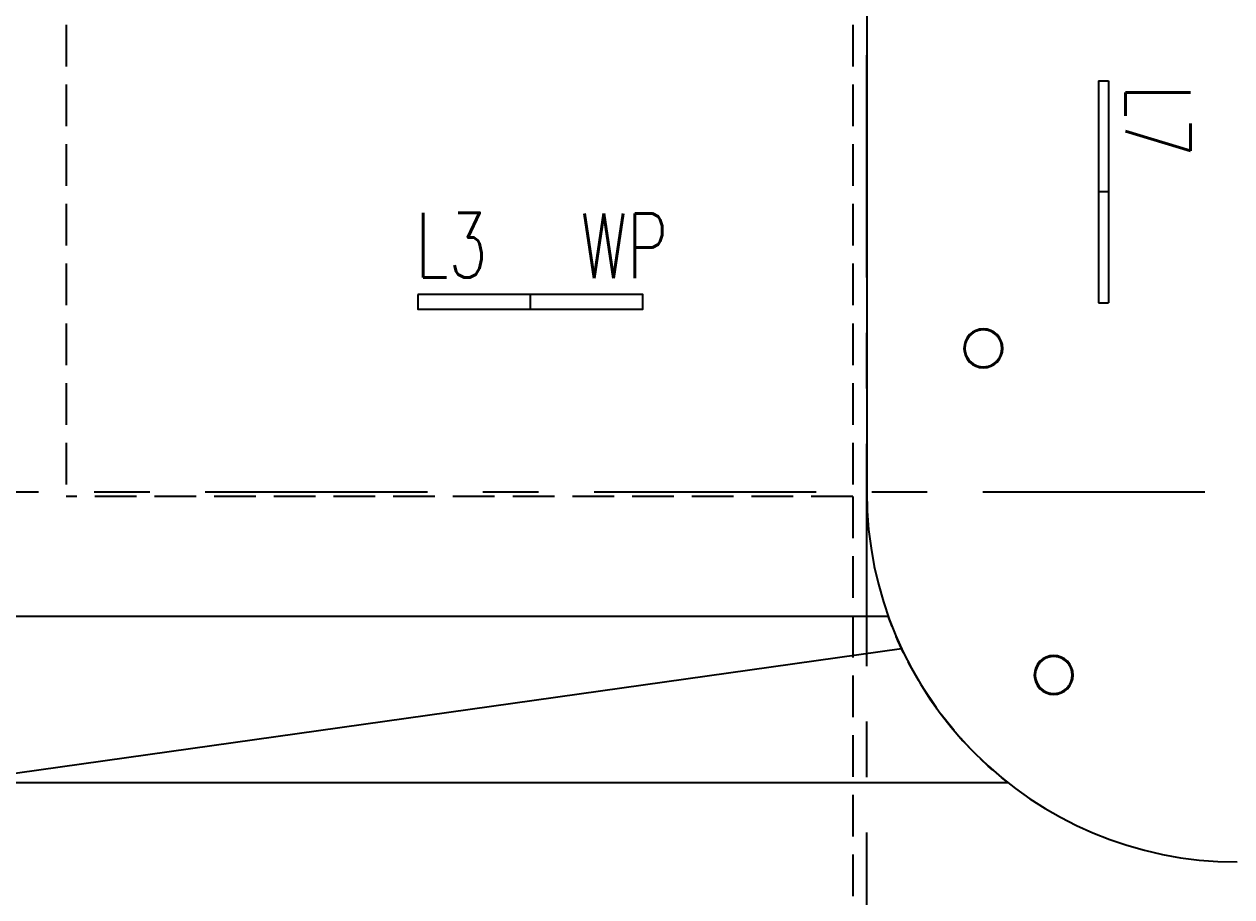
# Model space of a CAD drawing. Header units: millimetres. Extents: x -92759 to 184353, y -15225 to 86714.
# Drawn here: x -78084 to -71561, y 27953 to 32668 of the extents above; entities that cross this region are included whole.
import ezdxf

# ---------------------------------------------------------------- set-up
doc = ezdxf.new("R2010")
doc.units = ezdxf.units.MM
doc.linetypes.add('IDA - Grid Line', pattern=[2100, 1200, -300, 300, -300])
doc.linetypes.add('IDA - Hidden 065', pattern=[322.5, 225, -97.5])
for name, color, linetype in [('0-1', 9, 'Continuous'), ('0-L7', 1, 'Continuous'), ('A-_FLOR----_E', 8, 'Continuous'), ('C-_SITE----_E', 8, 'Continuous'), ('E-legend', 1, 'Continuous'), ('E-LIGHT----E', 1, 'Continuous')]:
    doc.layers.add(name, color=color, linetype=linetype)
for name, color, linetype, true_color in [('A-_DETA----_E-6', 7, 'Continuous', 0x969696), ('A-_DETA----_E-7', 7, 'IDA - Hidden 065', 0x969696), ('S-_ANOTGRID_E-1', 9, 'IDA - Grid Line', 0x808080)]:
    doc.layers.add(name, color=color, linetype=linetype, true_color=true_color)
doc.styles.add('Simplex', font='simplex_.ttf', dxfattribs={"width": 0.7, "height": 450})
doc.styles.add('T3', font='simplex.shx', dxfattribs={"width": 0.7, "height": 300})

# ---------------------------------------------------------------- blocks, each defined once
blk = doc.blocks.new('IDA - Bollard - 100R-8006047-BLK8_RHH_1ST STOREY PLAN')
at = {"layer": 'C-_SITE----_E', "flags": 128}
for points in [[(95.5, -4.2), (95.4, -0.2), (95.1, 3.8), (94.7, 7.8), (94.2, 11.7), (93.5, 15.7), (92.6, 19.6), (91.6, 23.4), (90.4, 27.2), (89, 31), (87.6, 34.7), (85.9, 38.4), (84.2, 42), (82.2, 45.5), (80.2, 48.9), (78, 52.3), (75.7, 55.5), (73.2, 58.7), (70.6, 61.7), (67.9, 64.7), (65.1, 67.5), (62.2, 70.3), (59.2, 72.9), (56, 75.3), (52.8, 77.7), (49.5, 79.9), (46.1, 82), (42.6, 84), (39, 85.8), (35.4, 87.5), (31.7, 89), (27.9, 90.4), (24.1, 91.6), (20.3, 92.7), (16.4, 93.6), (12.5, 94.3), (8.5, 94.9), (4.5, 95.4), (0.5, 95.7), (-3.5, 95.8), (-7.5, 95.7), (-11.5, 95.5), (-15.4, 95.2), (-19.4, 94.7), (-23.4, 94), (-27.3, 93.2), (-31.1, 92.2), (-35, 91), (-38.8, 89.8), (-42.5, 88.3), (-46.2, 86.7), (-49.8, 85), (-53.3, 83.1), (-56.7, 81.1), (-60.1, 78.9), (-63.4, 76.6), (-66.6, 74.2), (-69.7, 71.7), (-72.7, 69), (-75.5, 66.2), (-78.3, 63.3), (-80.9, 60.3), (-83.4, 57.2), (-85.8, 54), (-88.1, 50.7), (-90.2, 47.3), (-92.2, 43.9), (-94.1, 40.3), (-95.8, 36.7), (-97.4, 33), (-98.8, 29.3), (-100, 25.5), (-101.1, 21.7), (-102.1, 17.8), (-102.9, 13.8), (-103.5, 9.9), (-104, 5.9), (-104.4, 1.9), (-104.5, -2.1), (-104.5, -4.2)], [(-104.5, -4.2), (-104.5, -8.2), (-104.2, -12.2), (-103.8, -16.2), (-103.3, -20.1), (-102.6, -24.1), (-101.7, -28), (-100.7, -31.8), (-99.5, -35.7), (-98.1, -39.4), (-96.7, -43.2), (-95, -46.8), (-93.2, -50.4), (-91.3, -53.9), (-89.3, -57.3), (-87.1, -60.7), (-84.8, -63.9), (-82.3, -67.1), (-79.7, -70.1), (-77, -73.1), (-74.2, -75.9), (-71.3, -78.7), (-68.3, -81.3), (-65.1, -83.8), (-61.9, -86.1), (-58.6, -88.4), (-55.2, -90.5), (-51.7, -92.4), (-48.1, -94.2), (-44.5, -95.9), (-40.8, -97.4), (-37, -98.8), (-33.2, -100), (-29.4, -101.1), (-25.5, -102), (-21.5, -102.8), (-17.6, -103.4), (-13.6, -103.8), (-9.6, -104.1), (-5.6, -104.2), (-1.6, -104.2), (2.4, -104), (6.4, -103.6), (10.3, -103.1), (14.3, -102.4), (18.2, -101.6), (22.1, -100.6), (25.9, -99.5), (29.7, -98.2), (33.4, -96.7), (37.1, -95.1), (40.7, -93.4), (44.2, -91.5), (47.7, -89.5), (51, -87.3), (54.3, -85.1), (57.5, -82.6), (60.6, -80.1), (63.6, -77.4), (66.4, -74.7), (69.2, -71.8), (71.8, -68.8), (74.4, -65.6), (76.7, -62.4), (79, -59.1), (81.1, -55.8), (83.1, -52.3), (85, -48.7), (86.7, -45.1), (88.3, -41.5), (89.7, -37.7), (90.9, -33.9), (92.1, -30.1), (93, -26.2), (93.8, -22.3), (94.5, -18.3), (94.9, -14.4), (95.3, -10.4), (95.4, -6.4), (95.5, -4.2)]]:
    blk.add_lwpolyline(points, dxfattribs=at)
at = {"layer": 'C-_SITE----_E'}
for radius, start, end in [(105, 360, 180), (100, 360, 180), (105, 180, 360), (100, 200, 360)]:
    blk.add_arc((-4.5, -4.2), radius, start, end, dxfattribs=at)
blk = doc.blocks.new('A$Cb2bf8f38')
at = {"layer": 'A-_DETA----_E-6'}
blk.add_line((-35568.2, -3972.1), (-30411.6, -3247.4), dxfattribs=at)
at = {"layer": 'A-_DETA----_E-7'}
for p, q in [((-34925, 28825), (-34925, -2425)), ((-30675, 28825), (-30675, -2425)), ((-30675, -2425), (-34925, -2425)), ((-30675, -2425), (-30675, -18225))]:
    blk.add_line(p, q, dxfattribs=at)
at = {"layer": 'A-_FLOR----_E'}
for p, q in [((-30600, 7800), (-30600, -2400)), ((-41300, -3072.1), (-30483.7, -3072.1)), ((-30463.2, -3127), (-30483.7, -3072.1)), ((-29836.3, -3972.1), (-41300, -3972.1)), ((-29836.3, -3972.1), (-29871.7, -3943.6))]:
    blk.add_line(p, q, dxfattribs=at)
at = {"layer": 'A-_FLOR----_E', "flags": 128}
for points in [[(-30401.2, -3269.3), (-30431.9, -3202.6), (-30440.5, -3182.6)], [(-30321.2, -3418.6), (-30371.1, -3329.1), (-30376.9, -3317.9)], [(-30220.7, -3572), (-30223.6, -3567.9), (-30301.5, -3451.1), (-30303.5, -3447.9)], [(-30128.7, -3689.6), (-30137.7, -3678.9), (-30197.3, -3603.6)], [(-30028.1, -3800.2), (-30044.2, -3783.6), (-30092.3, -3731.5)], [(-29919.3, -3903.2), (-29943.5, -3881.5), (-29985, -3842.8)]]:
    blk.add_lwpolyline(points, dxfattribs=at)
at = {"layer": 'A-_FLOR----_E'}
blk.add_arc((-28600, -2400), 2000, 180, 270, dxfattribs=at)
at = {"layer": 'S-_ANOTGRID_E-1'}
for p, q in [((-30600, -20141.4), (-30600, 53272.8)), ((-38373.1, -2400), (13584.7, -2400))]:
    blk.add_line(p, q, dxfattribs=at)
at = {"layer": 'C-_SITE----_E', "rotation": 89.99999999999997}
for p in [(-29974.2, -1620.5), (-29594.2, -3385.4)]:
    blk.add_blockref('IDA - Bollard - 100R-8006047-BLK8_RHH_1ST STOREY PLAN', p, dxfattribs=at)
blk = doc.blocks.new('L7')
at = {"layer": 'E-LIGHT----E'}
for p, q in [((-600, -27), (-600, 27)), ((-600, 27), (600, 27)), ((0, 27), (0, -27)), ((600, -27), (600, 27)), ((-600, -27), (600, -27))]:
    blk.add_line(p, q, dxfattribs=at)
at = {"layer": 'E-LIGHT----E', "lineweight": 18, "style": 'T3', "width": 0.7}
blk.add_text('L7', height=350, dxfattribs=at).set_placement((-579.7, 120.4))
blk = doc.blocks.new('L3WP')
at = {"layer": 'E-LIGHT----E'}
blk.add_line((0, 40), (0, -40), dxfattribs=at)
blk.add_lwpolyline([(-607.5, 40), (-607.5, -40), (607.5, -40), (607.5, 40)], close=True, dxfattribs=at)
at = {"layer": 'E-legend', "lineweight": 18, "style": 'Simplex', "width": 0.7}
for s, p in [('L3', (-619.9, 130.8)), ('WP', (271.5, 126.9))]:
    blk.add_text(s, height=350, dxfattribs=at).set_placement(p)
blk = doc.blocks.new('EL_B8_L1_R4')
at = {"layer": '0-L7', "rotation": 270}
blk.add_blockref('L7', (-18529, -41338.3), dxfattribs=at)
at = {"layer": 'E-LIGHT----E'}
blk.add_blockref('L3WP', (-21624.8, -41931.9), dxfattribs=at)

msp = doc.modelspace()

# ---------------------------------------------------------------- block references
at = {"layer": '0-1'}
msp.add_blockref('A$Cb2bf8f38', (-42933, 32541.2), dxfattribs=at)

# ---------------------------------------------------------------- next in the draw order: block references
at = {"color": 0}
msp.add_blockref('EL_B8_L1_R4', (-53725.9, 73099.6), dxfattribs=at)

doc.saveas('drawing.dxf')
